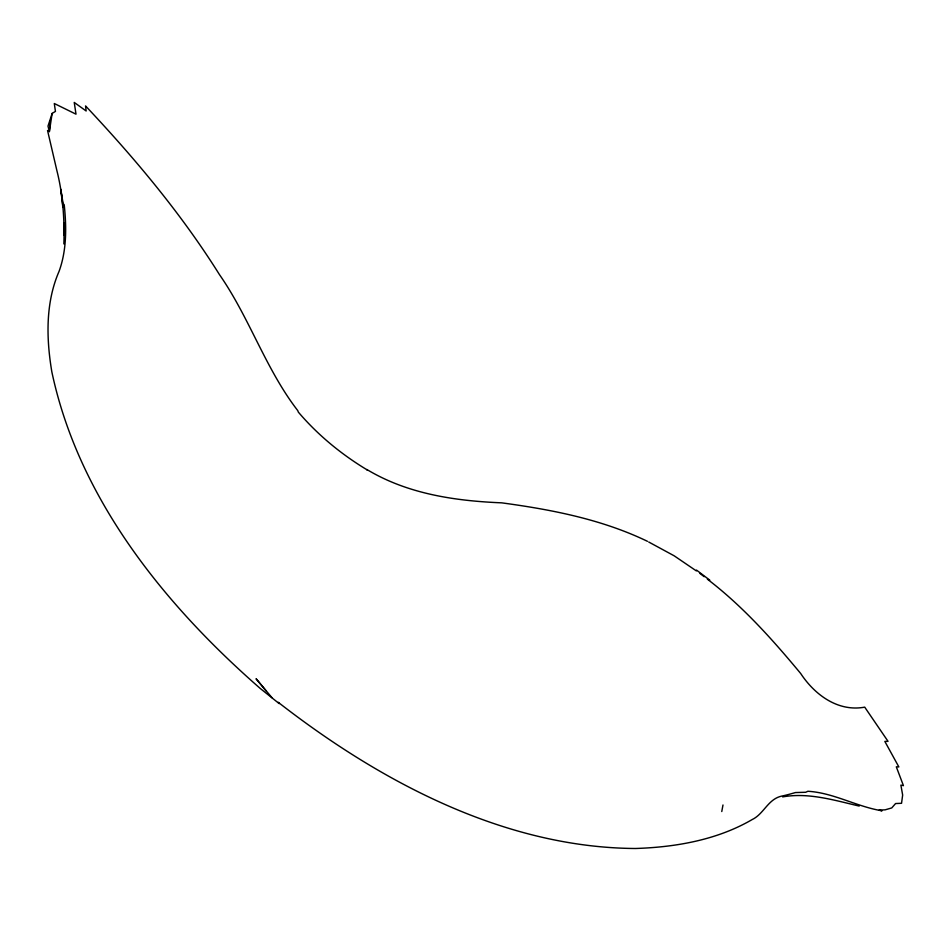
<?xml version="1.0" encoding="UTF-8"?>
<svg xmlns="http://www.w3.org/2000/svg" width="951" height="951" viewBox="0 0 951 951"><rect width="100%" height="100%" fill="white"/><g stroke="black" fill="none" stroke-linecap="round" stroke-linejoin="round"><path stroke-width="1.43" d="M63.872 243.931C64.656 219.503 62.861 194.218 56.929 170.788L47.55 130.501L49.369 131.595L52.139 113.407L55.443 111.398L54.29 103.504L76.009 114.179L74.237 102.435L86.137 110.982L85.554 105.941C134.792 158.282 181.237 213.618 219.467 274.613C249.507 317.717 265.591 369.012 297.77 410.618L298.329 412.104C317.907 435.118 341.54 454.495 367.407 470.032L366.943 469.544C407.622 493.997 455.113 500.915 501.688 502.841C551.485 509.57 601.935 519.353 647.441 541.321M50.189 121.086L49.369 131.595L48.002 126.103L52.139 113.407M721.773 811.536L722.986 804.986M782.649 796.902C808.505 792.29 834.253 800.255 859.217 806.068M648.725 542.011L674.211 555.836L696.358 570.909M60.828 189.273L63.087 203.49L64.216 204.786C66.558 226.932 66.796 250.113 59.081 271.32C45.375 302.822 46.254 338.604 51.841 371.865C78.695 498.776 164.487 604.8 260.194 688.417L279.142 703.574L278.179 702.278C379.711 781.282 503.911 847.674 635.434 848.494C675.662 847.21 717.173 839.971 752.205 819.536C763.831 813.997 767.98 799.149 781.52 796.142C786.227 795.214 790.911 793.835 795.488 792.552L805.675 792.266L807.898 791.268C833.635 792.777 856.708 806.71 882.064 810.799L879.128 810.074L885.131 809.836L891.741 807.934L895.58 803.547L901.548 803.286L902.654 795.036L900.882 785.098L903.45 785.669L896.294 766.791L898.861 766.946L884.834 741.411L888.044 741.352L864.721 707.152C837.986 712.133 814.662 694.729 800.683 673.498C772.438 639.452 742.612 606.072 707.342 579.135M696.477 570.077L709.779 580.134M699.912 573.417L704.156 576.686M272.034 697.772L256.069 678.729L266.114 690.902M61.137 192.268L62.825 207.235M63.967 223.093L64.24 235.23L64.169 230.641"/></g></svg>
